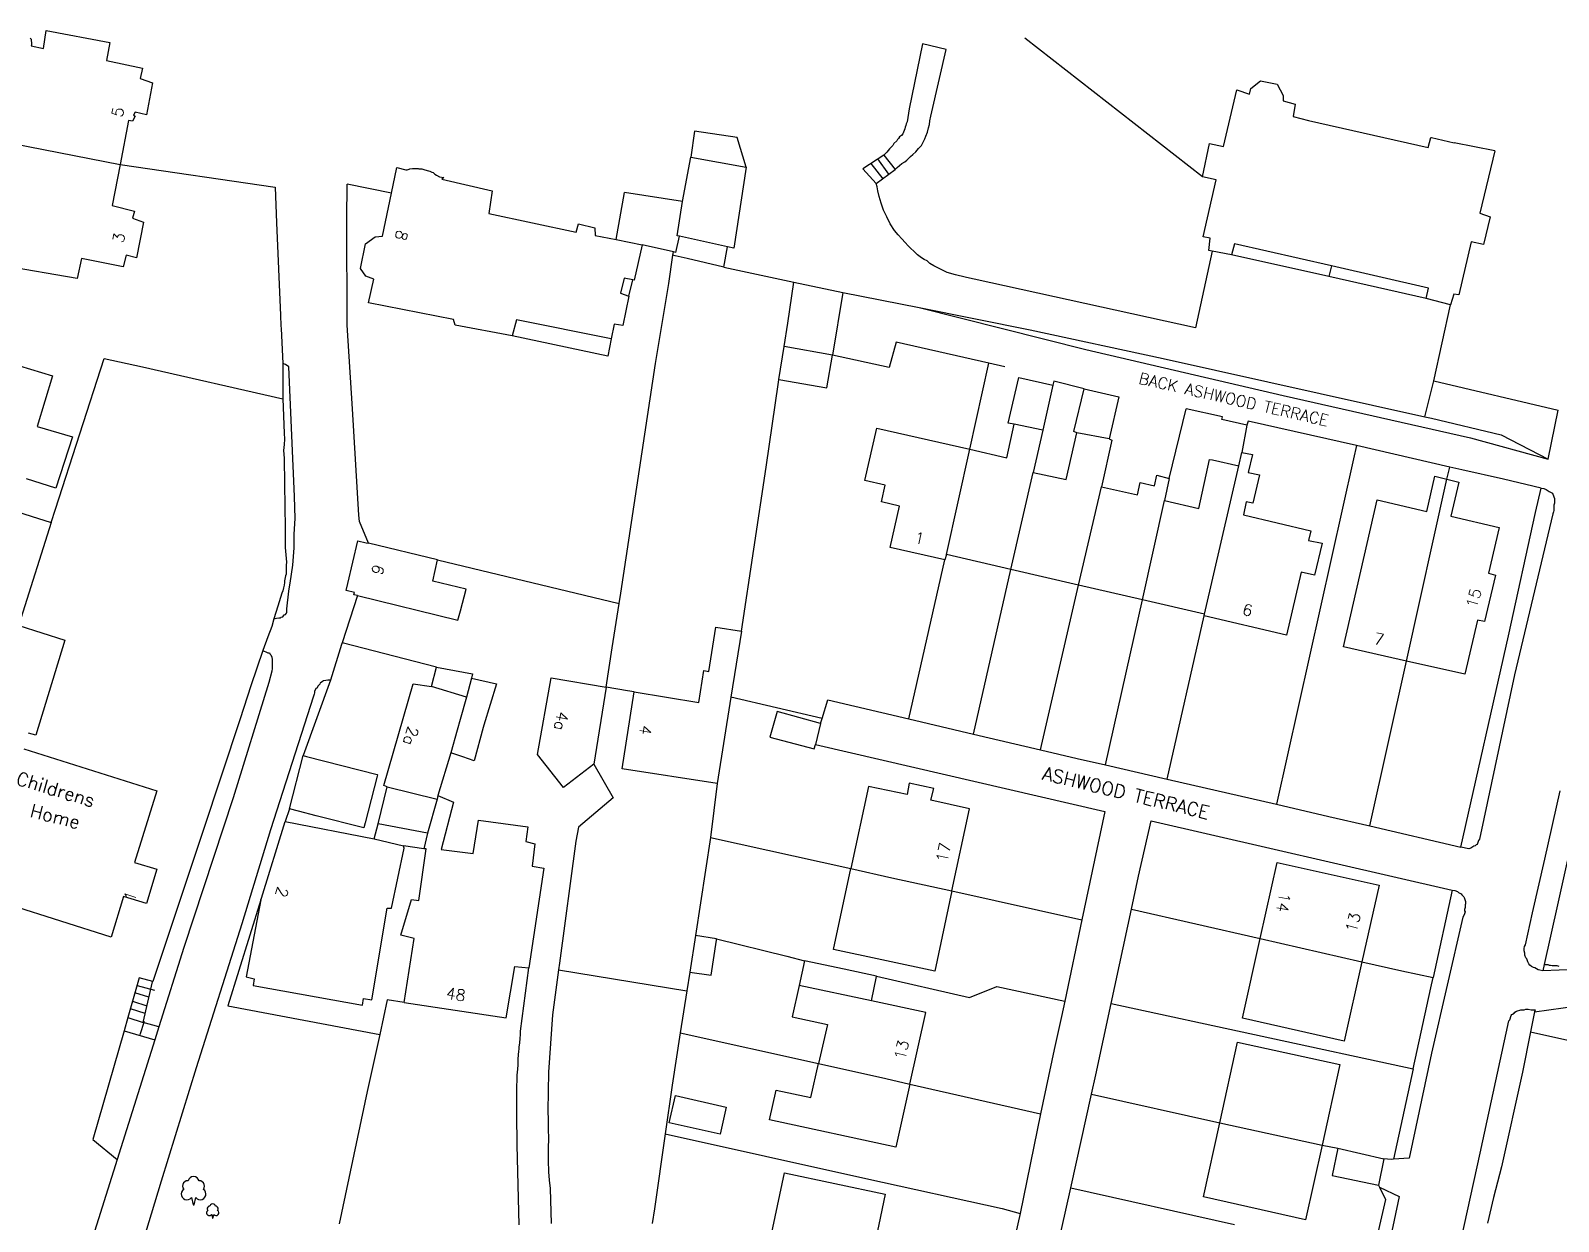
# Model space of a CAD drawing. Extents: x 427500 to 429848, y 434500 to 436505.
# Drawn here: x 428592 to 428752.9, y 435709.7 to 435835 of the extents above; entities that cross this region are included whole.
import ezdxf

# ---------------------------------------------------------------- set-up
doc = ezdxf.new("R2010")
doc.units = 0
doc.layers.add('LPTIP_Ex_Base', color=8, linetype='Continuous')
doc.styles.add('MtXpl_Romans', font='romans__.ttf')

msp = doc.modelspace()

# ---------------------------------------------------------------- linework, layer by layer
at = {"layer": 'LPTIP_Ex_Base', "color": 251, "true_color": 0x636466}
for p, q in [((428593.35, 435833.15), (428593.65, 435835.05)), ((428593.65, 435835.05), (428600.35, 435833.8)), ((428591.95, 435834.25), (428592.05, 435834.15)), ((428592.05, 435834.15), (428592.05, 435833.95)), ((428592.05, 435833.95), (428592.1, 435833.85)), ((428592.1, 435833.55), (428592.05, 435833.45)), ((428592.05, 435833.45), (428593.35, 435833.15)), ((428592.1, 435833.85), (428592.1, 435833.55)), ((428600.35, 435833.8), (428600, 435831.9)), ((428685.9, 435833.64), (428684.5, 435826.8)), ((428688.39, 435833.06), (428685.9, 435833.64)), ((428686.9, 435826.5), (428688.39, 435833.06)), ((428715.4, 435819.65), (428696.7, 435834.25)), ((428600, 435831.9), (428603.8, 435831.1)), ((428603.8, 435831.1), (428603.55, 435830)), ((428603.55, 435830), (428604.85, 435829.55)), ((428720.5, 435828.95), (428721.5, 435829.75)), ((428721.5, 435829.75), (428723.25, 435829.4)), ((428604.85, 435829.55), (428604.2, 435826.2)), ((428717.6, 435822.85), (428719, 435828.8)), ((428719, 435828.8), (428720.35, 435828.35)), ((428720.35, 435828.35), (428720.5, 435828.95)), ((428723.25, 435829.4), (428723.9, 435828.2)), ((428723.9, 435828.2), (428723.9, 435827.65)), ((428684.5, 435826.8), (428684.3, 435825.45)), ((428686.8, 435826.05), (428686.9, 435826.5)), ((428723.9, 435827.65), (428725.15, 435827.3)), ((428725.15, 435827.3), (428724.95, 435826)), ((428602.3, 435825.6), (428601.42, 435820.96)), ((428602.75, 435825.5), (428602.3, 435825.6)), ((428603, 435826.05), (428602.75, 435825.5)), ((428603, 435826.45), (428602.85, 435826.15)), ((428602.85, 435826.15), (428603, 435826.05)), ((428604.2, 435826.2), (428603, 435826.45)), ((428684.1, 435824.9), (428684.05, 435824.7)), ((428684.15, 435825.05), (428684.1, 435824.9)), ((428684.2, 435825.25), (428684.15, 435825.05)), ((428684.3, 435825.45), (428684.2, 435825.25)), ((428686.55, 435824.8), (428686.65, 435825.15)), ((428686.65, 435825.15), (428686.7, 435825.55)), ((428686.7, 435825.55), (428686.8, 435826.05)), ((428724.95, 435826), (428726.55, 435825.6)), ((428726.55, 435825.6), (428739.15, 435822.75)), ((428587.71, 435823.65), (428601.42, 435820.96)), ((428661.9, 435824.46), (428661.51, 435821.71)), ((428666.39, 435823.81), (428661.9, 435824.46)), ((428667.35, 435820.66), (428666.39, 435823.81)), ((428683.2, 435823.45), (428682.9, 435823.15)), ((428683.3, 435823.6), (428683.2, 435823.45)), ((428683.4, 435823.7), (428683.3, 435823.6)), ((428683.5, 435823.85), (428683.4, 435823.7)), ((428683.7, 435824), (428683.5, 435823.85)), ((428683.85, 435824.2), (428683.7, 435824)), ((428684.05, 435824.7), (428683.85, 435824.2)), ((428685.8, 435822.95), (428686.15, 435823.65)), ((428686.15, 435823.65), (428686.25, 435823.95)), ((428686.25, 435823.95), (428686.45, 435824.35)), ((428686.45, 435824.35), (428686.55, 435824.8)), ((428739.15, 435822.75), (428739.45, 435823.8)), ((428739.45, 435823.8), (428739.51, 435823.79)), ((428739.51, 435823.79), (428741.9, 435823.25)), ((428746.19, 435822.39), (428741.9, 435823.25)), ((428660.65, 435817.05), (428661.51, 435821.71)), ((428661.51, 435821.71), (428667.35, 435820.66)), ((428681.83, 435821.95), (428679.65, 435820.5)), ((428682.15, 435822.25), (428681.83, 435821.95)), ((428681.83, 435821.95), (428683.03, 435820.43)), ((428682.45, 435822.6), (428682.15, 435822.25)), ((428682.8, 435822.95), (428682.45, 435822.6)), ((428682.9, 435823.15), (428682.8, 435822.95)), ((428684.25, 435821.4), (428684.65, 435821.8)), ((428684.65, 435821.8), (428684.9, 435822)), ((428684.9, 435822), (428685.2, 435822.3)), ((428685.2, 435822.3), (428685.5, 435822.65)), ((428685.5, 435822.65), (428685.8, 435822.95)), ((428715.4, 435819.65), (428716.15, 435823.15)), ((428716.15, 435823.15), (428717.6, 435822.85)), ((428746.19, 435822.39), (428744.6, 435815.85)), ((428601.42, 435820.96), (428600.6, 435816.65)), ((428601.42, 435820.96), (428617.74, 435818.57)), ((428629.99, 435817.94), (428630.55, 435820.65)), ((428630.55, 435820.65), (428631.5, 435820.4)), ((428631.5, 435820.4), (428631.65, 435820.4)), ((428631.65, 435820.4), (428631.85, 435820.45)), ((428631.85, 435820.45), (428631.95, 435820.5)), ((428631.95, 435820.5), (428632.2, 435820.55)), ((428632.2, 435820.55), (428632.8, 435820.55)), ((428632.8, 435820.55), (428632.9, 435820.5)), ((428632.9, 435820.5), (428633.2, 435820.5)), ((428633.2, 435820.5), (428633.5, 435820.4)), ((428633.5, 435820.4), (428633.9, 435820.3)), ((428633.9, 435820.3), (428634.05, 435820.25)), ((428634.05, 435820.25), (428634.25, 435820.15)), ((428634.25, 435820.15), (428634.4, 435820.1)), ((428634.4, 435820.1), (428634.55, 435819.95)), ((428667.35, 435820.66), (428666.04, 435812.14)), ((428681.05, 435818.94), (428679.65, 435820.5)), ((428680.49, 435821.06), (428681.73, 435819.46)), ((428681.05, 435818.94), (428683.03, 435820.43)), ((428682.36, 435819.93), (428681.21, 435821.54)), ((428683.03, 435820.43), (428683.25, 435820.65)), ((428683.25, 435820.65), (428683.75, 435821.05)), ((428683.75, 435821.05), (428684.05, 435821.25)), ((428684.05, 435821.25), (428684.25, 435821.4)), ((428617.74, 435818.57), (428617.9, 435814.8)), ((428625.3, 435815.2), (428625.32, 435818.9)), ((428629.99, 435817.94), (428625.32, 435818.9)), ((428634.55, 435819.95), (428634.75, 435819.85)), ((428634.75, 435819.85), (428635.05, 435819.65)), ((428635.05, 435819.65), (428635.5, 435819.6)), ((428635.5, 435819.6), (428635.3, 435819.4)), ((428635.3, 435819.4), (428640.6, 435818.2)), ((428681.15, 435818.6), (428681.05, 435818.94)), ((428681.2, 435818.2), (428681.15, 435818.6)), ((428716.85, 435819.35), (428715.4, 435819.65)), ((428715.45, 435813.35), (428716.85, 435819.35)), ((428629.05, 435813.4), (428629.99, 435817.94)), ((428640.6, 435818.2), (428640.25, 435815.8)), ((428653.65, 435813.06), (428654.55, 435818)), ((428660.65, 435817.05), (428654.55, 435818)), ((428660.1, 435813.45), (428660.65, 435817.05)), ((428681.35, 435817.6), (428681.2, 435818.2)), ((428681.55, 435816.9), (428681.35, 435817.6)), ((428681.8, 435816.15), (428681.55, 435816.9)), ((428600.6, 435816.65), (428602.95, 435816.05)), ((428602.95, 435816.05), (428602.75, 435815.3)), ((428602.75, 435815.3), (428603.9, 435814.9)), ((428640.25, 435815.8), (428649.45, 435813.85)), ((428682.15, 435815.45), (428681.8, 435816.15)), ((428682.5, 435814.7), (428682.15, 435815.45)), ((428744.6, 435815.85), (428745.7, 435815.45)), ((428745.7, 435815.45), (428745, 435812.55)), ((428603.9, 435814.9), (428603.14, 435811.15)), ((428617.9, 435814.8), (428618.3, 435805.1)), ((428625.35, 435804.05), (428625.3, 435815.2)), ((428649.45, 435813.85), (428649.7, 435814.7)), ((428649.7, 435814.7), (428651.4, 435814.3)), ((428651.4, 435814.3), (428651.45, 435813.5)), ((428682.95, 435814), (428682.5, 435814.7)), ((428683.35, 435813.55), (428682.95, 435814)), ((428626.75, 435810), (428627.25, 435812.6)), ((428627.25, 435812.6), (428628.3, 435813.35)), ((428628.3, 435813.35), (428629.05, 435813.4)), ((428651.45, 435813.5), (428653.65, 435813.06)), ((428653.65, 435813.06), (428656.4, 435812.5)), ((428656.4, 435812.5), (428655.55, 435808.8)), ((428659.68, 435811.75), (428656.4, 435812.5)), ((428659.96, 435811.69), (428660.32, 435813.4)), ((428660.32, 435813.4), (428660.1, 435813.45)), ((428665.4, 435812.28), (428660.32, 435813.4)), ((428665.01, 435810.15), (428665.4, 435812.28)), ((428666.04, 435812.14), (428665.4, 435812.28)), ((428683.75, 435813.15), (428683.35, 435813.55)), ((428684.1, 435812.75), (428683.75, 435813.15)), ((428684.4, 435812.4), (428684.1, 435812.75)), ((428684.7, 435812.1), (428684.4, 435812.4)), ((428685, 435811.85), (428684.7, 435812.1)), ((428716.2, 435813.2), (428715.45, 435813.35)), ((428716.05, 435811.9), (428716.2, 435813.2)), ((428718.75, 435812.6), (428718.45, 435811.45)), ((428728.97, 435810.28), (428718.75, 435812.6)), ((428743.7, 435812.8), (428742.4, 435807.25)), ((428745, 435812.55), (428743.7, 435812.8)), ((428597.35, 435811.05), (428596.9, 435808.95)), ((428601.75, 435810.2), (428597.35, 435811.05)), ((428602.05, 435811.4), (428601.75, 435810.2)), ((428603.14, 435811.15), (428602.05, 435811.4)), ((428659.21, 435808.44), (428659.63, 435811.42)), ((428659.63, 435811.42), (428659.68, 435811.75)), ((428659.89, 435811.36), (428659.63, 435811.42)), ((428659.96, 435811.69), (428659.68, 435811.75)), ((428661.15, 435811.07), (428659.89, 435811.36)), ((428665.01, 435810.15), (428661.15, 435811.07)), ((428685.4, 435811.45), (428685, 435811.85)), ((428685.8, 435811.15), (428685.4, 435811.45)), ((428686.1, 435810.95), (428685.8, 435811.15)), ((428686.4, 435810.8), (428686.1, 435810.95)), ((428686.7, 435810.55), (428686.4, 435810.8)), ((428687.1, 435810.3), (428686.7, 435810.55)), ((428716.4, 435811.83), (428714.65, 435803.75)), ((428716.4, 435811.83), (428716.05, 435811.9)), ((428718.45, 435811.45), (428716.4, 435811.83)), ((428728.7, 435809.17), (428718.45, 435811.45)), ((428596.9, 435808.95), (428589.15, 435810.3)), ((428627.3, 435809.2), (428626.75, 435810)), ((428628.15, 435808.9), (428627.3, 435809.2)), ((428627.6, 435806.4), (428628.15, 435808.9)), ((428654.5, 435809), (428654.1, 435807.4)), ((428655.4, 435808.83), (428654.5, 435809)), ((428655, 435807.1), (428655.4, 435808.83)), ((428655.55, 435808.8), (428655.4, 435808.83)), ((428665.01, 435810.15), (428672.35, 435808.58)), ((428687.45, 435810.1), (428687.1, 435810.3)), ((428688.15, 435809.75), (428687.45, 435810.1)), ((428688.5, 435809.6), (428688.15, 435809.75)), ((428689.4, 435809.35), (428688.5, 435809.6)), ((428690.4, 435809.1), (428689.4, 435809.35)), ((428690.85, 435809), (428690.4, 435809.1)), ((428691.35, 435808.9), (428690.85, 435809)), ((428714.65, 435803.75), (428691.35, 435808.9)), ((428728.97, 435810.28), (428728.7, 435809.17)), ((428738.95, 435806.85), (428728.7, 435809.17)), ((428739.2, 435807.95), (428728.97, 435810.28)), ((428654.1, 435807.4), (428655, 435807.1)), ((428657.8, 435800), (428659.21, 435808.44)), ((428671.72, 435804.26), (428672.35, 435808.58)), ((428672.35, 435808.58), (428677.52, 435807.48)), ((428677.52, 435807.48), (428676.45, 435800.9)), ((428677.52, 435807.48), (428685.55, 435805.9)), ((428738.95, 435806.85), (428739.2, 435807.95)), ((428741.85, 435807.3), (428741.5, 435806.18)), ((428742.4, 435807.25), (428741.85, 435807.3)), ((428636.55, 435804.65), (428627.6, 435806.4)), ((428655, 435807.1), (428654.35, 435804)), ((428685.55, 435805.9), (428703.1, 435801.5)), ((428685.55, 435805.9), (428697.25, 435803.55)), ((428741.5, 435806.18), (428738.95, 435806.85)), ((428739.75, 435798.2), (428741.5, 435806.18)), ((428618.3, 435805.1), (428618.36, 435803.97)), ((428618.36, 435803.97), (428618.37, 435803.7)), ((428625.9, 435795.25), (428625.35, 435804.05)), ((428636.7, 435804.05), (428636.55, 435804.65)), ((428642.7, 435802.92), (428636.7, 435804.05)), ((428643.15, 435804.6), (428642.7, 435802.92)), ((428653.15, 435802.6), (428643.15, 435804.6)), ((428653.45, 435804.15), (428653.15, 435802.6)), ((428654.35, 435804), (428653.45, 435804.15)), ((428671.36, 435801.81), (428671.72, 435804.26)), ((428618.37, 435803.7), (428618.56, 435800.02)), ((428652.8, 435800.8), (428642.7, 435802.92)), ((428653.15, 435802.6), (428652.8, 435800.8)), ((428697.25, 435803.55), (428711.25, 435800.55)), ((428670.8, 435798.33), (428671.36, 435801.81)), ((428676.45, 435800.9), (428671.36, 435801.81)), ((428675.85, 435797.45), (428676.45, 435800.9)), ((428682.4, 435799.6), (428676.45, 435800.9)), ((428683.15, 435802.25), (428682.4, 435799.6)), ((428692.9, 435800.04), (428683.15, 435802.25)), ((428703.1, 435801.5), (428723.9, 435796.65)), ((428588.2, 435800.55), (428594.3, 435798.7)), ((428594.64, 435784.7), (428599.75, 435800.55)), ((428599.75, 435800.55), (428603.8, 435799.65)), ((428603.8, 435799.65), (428618.55, 435796.3)), ((428618.56, 435800.02), (428618.55, 435796.3)), ((428618.85, 435799.9), (428618.56, 435800.02)), ((428619.2, 435799.65), (428618.85, 435799.9)), ((428619.8, 435786), (428619.2, 435799.65)), ((428654.15, 435775.85), (428657.8, 435800)), ((428690.9, 435790.98), (428692.9, 435800.04)), ((428694.6, 435799.65), (428692.9, 435800.04)), ((428711.25, 435800.55), (428738.8, 435794.41)), ((428594.3, 435798.7), (428592.7, 435793.4)), ((428669.45, 435789.1), (428670.75, 435798.05)), ((428670.75, 435798.05), (428670.8, 435798.33)), ((428670.8, 435798.33), (428675.85, 435797.45)), ((428694.95, 435793.75), (428696.05, 435798.55)), ((428696.05, 435798.55), (428699.63, 435797.73)), ((428699.63, 435797.73), (428698.58, 435792.98)), ((428699.75, 435798.15), (428699.63, 435797.73)), ((428702.92, 435797.33), (428699.75, 435798.15)), ((428738.8, 435794.41), (428739.75, 435798.2)), ((428739.75, 435798.2), (428752.85, 435795.1)), ((428618.55, 435796.3), (428618.72, 435792.69)), ((428701.85, 435792.85), (428702.92, 435797.33)), ((428702.92, 435797.33), (428706.6, 435796.5)), ((428706.6, 435796.5), (428705.57, 435792.1)), ((428723.9, 435796.65), (428743.6, 435792.2)), ((428626.55, 435784.05), (428625.9, 435795.25)), ((428711.9, 435787.9), (428713.66, 435795.24)), ((428717.5, 435794.4), (428713.66, 435795.24)), ((428717.45, 435794.13), (428717.5, 435794.4)), ((428738.8, 435794.41), (428739.5, 435794.25)), ((428751.8, 435789.95), (428752.85, 435795.1)), ((428592.7, 435793.4), (428596.43, 435792.29)), ((428618.72, 435792.69), (428618.75, 435792.05)), ((428679.85, 435787.7), (428681.1, 435793.2)), ((428681.1, 435793.2), (428690.9, 435790.98)), ((428694.8, 435790.1), (428695.58, 435793.63)), ((428695.58, 435793.63), (428694.95, 435793.75)), ((428698.58, 435792.98), (428695.58, 435793.63)), ((428698.58, 435792.98), (428697.55, 435788.55)), ((428701.05, 435787.8), (428702.17, 435792.7)), ((428702.17, 435792.7), (428701.85, 435792.85)), ((428705.57, 435792.1), (428702.17, 435792.7)), ((428720.08, 435793.52), (428717.45, 435794.13)), ((428720.08, 435793.52), (428719.53, 435790.65)), ((428720.2, 435793.95), (428720.08, 435793.52)), ((428731.61, 435791.4), (428720.2, 435793.95)), ((428739.5, 435794.25), (428746.85, 435792.5)), ((428596.43, 435792.29), (428594.65, 435786.9)), ((428618.7, 435791.5), (428618.65, 435790.85)), ((428618.75, 435792.05), (428618.7, 435791.5)), ((428705.85, 435791.95), (428704.75, 435787.05)), ((428705.57, 435792.1), (428705.85, 435791.95)), ((428731.61, 435791.4), (428731.3, 435789.99)), ((428741.45, 435789.1), (428731.61, 435791.4)), ((428743.6, 435792.2), (428751.8, 435789.95)), ((428746.85, 435792.5), (428751.8, 435789.95)), ((428618.65, 435790.85), (428618.7, 435790.05)), ((428618.7, 435790.05), (428618.75, 435787.3)), ((428688.45, 435779.9), (428690.9, 435790.98)), ((428690.9, 435790.98), (428694.8, 435790.1)), ((428715, 435784.75), (428716.15, 435789.9)), ((428716.15, 435789.9), (428716.45, 435789.88)), ((428716.45, 435789.88), (428719.21, 435789.24)), ((428719.21, 435789.24), (428719.53, 435790.65)), ((428719.53, 435790.65), (428720.65, 435790.45)), ((428720.65, 435790.45), (428720.2, 435788.55)), ((428731.3, 435789.99), (428723.18, 435753.62)), ((428594.65, 435786.9), (428591.56, 435787.88)), ((428666.85, 435771.85), (428669.45, 435789.1)), ((428695.23, 435778.34), (428697.55, 435788.55)), ((428697.55, 435788.55), (428701.05, 435787.8)), ((428710.35, 435787.15), (428710.6, 435788.25)), ((428710.6, 435788.25), (428711.9, 435787.9)), ((428711.9, 435787.9), (428711.4, 435785.6)), ((428715.6, 435773.65), (428719.21, 435789.24)), ((428720.2, 435788.55), (428721.4, 435788.3)), ((428721.4, 435788.3), (428720.7, 435785.3)), ((428739, 435784.45), (428739.85, 435788.15)), ((428739.85, 435788.15), (428741.14, 435787.84)), ((428741.14, 435787.84), (428741.45, 435789.1)), ((428742.69, 435788.82), (428741.45, 435789.1)), ((428747.1, 435787.84), (428742.69, 435788.82)), ((428584.6, 435786.3), (428594.18, 435783.27)), ((428618.75, 435787.3), (428618.8, 435782.7)), ((428682, 435787.2), (428679.85, 435787.7)), ((428681.6, 435785.45), (428682, 435787.2)), ((428702.35, 435776.7), (428704.75, 435787.05)), ((428704.75, 435787.05), (428708.55, 435786.2)), ((428708.55, 435786.2), (428708.85, 435787.5)), ((428708.85, 435787.5), (428710.35, 435787.15)), ((428736.88, 435768.7), (428741.14, 435787.84)), ((428741.14, 435787.84), (428742.39, 435787.54)), ((428742.39, 435787.54), (428741.55, 435783.95)), ((428751.05, 435786.9), (428747.1, 435787.84)), ((428750.47, 435784.32), (428751.05, 435786.9)), ((428751.05, 435786.9), (428751.35, 435786.85)), ((428751.35, 435786.85), (428751.6, 435786.75)), ((428751.6, 435786.75), (428751.9, 435786.55)), ((428751.9, 435786.55), (428752.25, 435786.35)), ((428752.25, 435786.35), (428752.3, 435786.25)), ((428752.3, 435786.25), (428752.45, 435785.8)), ((428594.18, 435783.27), (428594.64, 435784.7)), ((428619.85, 435783.7), (428619.8, 435786)), ((428683.5, 435785), (428681.6, 435785.45)), ((428682.5, 435780.65), (428683.5, 435785)), ((428709.07, 435775.15), (428711.4, 435785.6)), ((428711.4, 435785.6), (428715, 435784.75)), ((428720, 435785.45), (428719.7, 435784.1)), ((428720.7, 435785.3), (428720, 435785.45)), ((428730.25, 435770.2), (428733.8, 435785.65)), ((428733.8, 435785.65), (428739, 435784.45)), ((428752.45, 435785.3), (428752.4, 435785.1)), ((428752.4, 435785.1), (428752.4, 435784.55)), ((428752.45, 435785.8), (428752.45, 435785.3)), ((428594.18, 435783.27), (428590.99, 435773.17)), ((428619.75, 435782.05), (428619.85, 435783.7)), ((428626.65, 435783.4), (428626.55, 435784.05)), ((428627.6, 435781.09), (428626.65, 435783.4)), ((428719.7, 435784.1), (428726.8, 435782.4)), ((428741.55, 435783.95), (428746.65, 435782.75)), ((428747.6, 435771.35), (428750.47, 435784.32)), ((428752.3, 435784.2), (428748.25, 435767.25)), ((428752.35, 435784.4), (428752.3, 435784.2)), ((428752.4, 435784.55), (428752.35, 435784.4)), ((428618.8, 435782.7), (428618.8, 435780.65)), ((428619.75, 435780.6), (428619.75, 435782.05)), ((428726.8, 435782.4), (428726.55, 435781.4)), ((428746.65, 435782.75), (428745.5, 435777.95)), ((428618.8, 435780.65), (428618.95, 435779.1)), ((428619.6, 435778.8), (428619.75, 435780.6)), ((428625.4, 435776.85), (428626.46, 435781.36)), ((428626.46, 435781.36), (428627.35, 435781.15)), ((428627.35, 435781.15), (428627.6, 435781.09)), ((428634.85, 435779.35), (428627.6, 435781.09)), ((428688.25, 435779.35), (428682.5, 435780.65)), ((428688.45, 435779.9), (428688.25, 435779.35)), ((428695.23, 435778.34), (428688.45, 435779.9)), ((428726.55, 435781.4), (428728, 435781.1)), ((428728, 435781.1), (428727.2, 435777.75)), ((428618.95, 435779.1), (428618.9, 435778.8)), ((428618.9, 435778.8), (428618.9, 435777.85)), ((428619.33, 435776.91), (428619.6, 435778.8)), ((428634.35, 435777.1), (428634.85, 435779.35)), ((428634.85, 435779.35), (428653.98, 435774.76)), ((428684.46, 435762.61), (428688.25, 435779.35)), ((428691.29, 435761.01), (428695.23, 435778.34)), ((428702.35, 435776.7), (428695.23, 435778.34)), ((428618.7, 435776.7), (428618.65, 435776.4)), ((428618.75, 435776.95), (428618.7, 435776.7)), ((428618.85, 435777.65), (428618.75, 435777.15)), ((428618.75, 435777.15), (428618.75, 435776.95)), ((428618.9, 435777.85), (428618.85, 435777.65)), ((428619.27, 435776.5), (428619.33, 435776.91)), ((428625.23, 435776.14), (428625.4, 435776.85)), ((428637.85, 435776.25), (428634.35, 435777.1)), ((428698.34, 435759.35), (428702.35, 435776.7)), ((428709.07, 435775.15), (428702.35, 435776.7)), ((428725.8, 435778.05), (428724.25, 435771.44)), ((428727.2, 435777.75), (428725.8, 435778.05)), ((428746.25, 435777.75), (428745.1, 435772.85)), ((428745.5, 435777.95), (428746.25, 435777.75)), ((428618.45, 435775.85), (428618.03, 435774.47)), ((428618.55, 435776.1), (428618.45, 435775.85)), ((428618.65, 435776.4), (428618.55, 435776.1)), ((428619, 435774.2), (428619.2, 435776.05)), ((428619.2, 435776.05), (428619.27, 435776.5)), ((428626.41, 435775.58), (428624.81, 435770.63)), ((428626.12, 435775.93), (428625.23, 435776.14)), ((428626.05, 435775.66), (428626.12, 435775.93)), ((428626.41, 435775.58), (428626.05, 435775.66)), ((428626.41, 435775.58), (428637, 435773)), ((428637.26, 435774), (428637.85, 435776.25)), ((428653.98, 435774.76), (428654.15, 435775.85)), ((428705.18, 435757.76), (428709.07, 435775.15)), ((428715.6, 435773.65), (428709.07, 435775.15)), ((428618.03, 435774.47), (428617.63, 435773.13)), ((428618.55, 435773.35), (428618.65, 435773.45)), ((428618.65, 435773.45), (428618.7, 435773.55)), ((428618.7, 435773.55), (428618.85, 435773.6)), ((428618.85, 435773.6), (428618.95, 435773.75)), ((428618.95, 435773.75), (428619, 435773.85)), ((428619, 435773.85), (428619, 435774.2)), ((428637, 435773), (428637.26, 435774)), ((428653.24, 435770.09), (428653.98, 435774.76)), ((428711.68, 435756.27), (428715.56, 435773.45)), ((428715.56, 435773.45), (428715.6, 435773.65)), ((428724.25, 435771.44), (428715.56, 435773.45)), ((428590.75, 435772.43), (428595.61, 435770.88)), ((428617.4, 435772.35), (428616.99, 435771.26)), ((428617.63, 435773.13), (428617.4, 435772.35)), ((428617.63, 435773.13), (428617.9, 435773.2)), ((428617.9, 435773.2), (428618.15, 435773.25)), ((428618.15, 435773.25), (428618.3, 435773.25)), ((428618.3, 435773.25), (428618.4, 435773.3)), ((428618.4, 435773.3), (428618.55, 435773.35)), ((428663.4, 435767.6), (428664.15, 435772.25)), ((428664.15, 435772.25), (428666.85, 435771.85)), ((428666.85, 435771.85), (428665.75, 435764.9)), ((428744.35, 435773), (428743.01, 435767.31)), ((428745.1, 435772.85), (428744.35, 435773)), ((428595.61, 435770.88), (428592.55, 435760.9)), ((428616.99, 435771.26), (428616.44, 435769.82)), ((428624.75, 435770.45), (428623.57, 435766.68)), ((428624.81, 435770.63), (428624.75, 435770.45)), ((428634.74, 435768.06), (428624.81, 435770.63)), ((428736.88, 435768.7), (428730.25, 435770.2)), ((428742.6, 435749.1), (428747.6, 435771.35)), ((428616.44, 435769.82), (428615.21, 435766.09)), ((428616.44, 435769.82), (428616.9, 435769.6)), ((428616.9, 435769.6), (428617, 435769.55)), ((428617, 435769.55), (428617.15, 435769.55)), ((428617.15, 435769.55), (428617.2, 435769.45)), ((428617.2, 435769.45), (428617.3, 435769.35)), ((428617.3, 435769.35), (428617.4, 435769.1)), ((428617.4, 435769.1), (428617.45, 435768.85)), ((428617.45, 435768.85), (428617.45, 435767.9)), ((428652.62, 435765.96), (428653.24, 435770.09)), ((428733.02, 435751.34), (428736.88, 435768.7)), ((428743.01, 435767.31), (428736.88, 435768.7)), ((428617.4, 435767.65), (428617.1, 435766.45)), ((428617.45, 435767.9), (428617.4, 435767.65)), ((428634.2, 435766.02), (428634.74, 435768.06)), ((428634.74, 435768.06), (428638.55, 435767.35)), ((428638.55, 435767.35), (428638.43, 435766.9)), ((428645.39, 435758.87), (428646.8, 435766.95)), ((428646.8, 435766.95), (428652.62, 435765.96)), ((428662.35, 435764.35), (428662.9, 435767.7)), ((428662.9, 435767.7), (428663.4, 435767.6)), ((428748.25, 435767.25), (428744.55, 435749.95)), ((428617.1, 435766.45), (428613.35, 435754.3)), ((428615.21, 435766.09), (428614.06, 435762.61)), ((428623.57, 435766.68), (428620.7, 435758.76)), ((428621.9, 435765.35), (428621.85, 435765.2)), ((428622.05, 435765.8), (428621.9, 435765.5)), ((428621.9, 435765.5), (428621.9, 435765.35)), ((428622.15, 435765.85), (428622.05, 435765.8)), ((428622.3, 435766.1), (428622.15, 435765.85)), ((428622.45, 435766.25), (428622.3, 435766.1)), ((428622.5, 435766.4), (428622.45, 435766.25)), ((428622.6, 435766.45), (428622.5, 435766.4)), ((428622.75, 435766.55), (428622.6, 435766.45)), ((428622.85, 435766.6), (428622.75, 435766.55)), ((428623.1, 435766.65), (428622.85, 435766.6)), ((428623.3, 435766.7), (428623.1, 435766.65)), ((428623.57, 435766.68), (428623.3, 435766.7)), ((428629.2, 435755.6), (428632.3, 435766.3)), ((428632.3, 435766.3), (428634.2, 435766.02)), ((428637.9, 435764.9), (428634.2, 435766.02)), ((428638.43, 435766.9), (428637.9, 435764.9)), ((428638.43, 435766.9), (428641.05, 435766.3)), ((428641.05, 435766.3), (428639.73, 435761.96)), ((428652.62, 435765.96), (428651.3, 435757.85)), ((428654.86, 435765.57), (428652.62, 435765.96)), ((428654.3, 435757.35), (428655.55, 435765.45)), ((428655.55, 435765.45), (428654.86, 435765.57)), ((428655.55, 435765.45), (428662.35, 435764.35)), ((428621.8, 435765), (428617.25, 435750.95)), ((428621.85, 435765.2), (428621.8, 435765)), ((428637.9, 435764.9), (428637.25, 435762.55)), ((428665.75, 435764.9), (428664.3, 435755.8)), ((428675.34, 435762.67), (428665.75, 435764.9)), ((428675.34, 435762.67), (428675.95, 435764.6)), ((428675.95, 435764.6), (428684.46, 435762.61)), ((428614.06, 435762.61), (428610.15, 435750.75)), ((428637.25, 435762.55), (428636.93, 435761.43)), ((428670.6, 435763.4), (428669.85, 435760.7)), ((428675.17, 435762.13), (428670.6, 435763.4)), ((428675.17, 435762.13), (428674.65, 435759.91)), ((428675.17, 435762.13), (428675.34, 435762.67)), ((428684.46, 435762.61), (428691.29, 435761.01)), ((428592.55, 435760.9), (428591.8, 435761.1)), ((428636.93, 435761.43), (428636.25, 435759.05)), ((428639.65, 435761.7), (428638.7, 435758.2)), ((428639.73, 435761.96), (428639.65, 435761.7)), ((428669.85, 435760.7), (428674.5, 435759.45)), ((428691.29, 435761.01), (428698.34, 435759.35)), ((428591.3, 435759.45), (428605.3, 435755.05)), ((428636.25, 435759.05), (428634.9, 435754.55)), ((428637.51, 435758.61), (428636.25, 435759.05)), ((428674.5, 435759.45), (428674.65, 435759.91)), ((428674.65, 435759.91), (428705.1, 435752.85)), ((428698.34, 435759.35), (428702.2, 435758.45)), ((428619.25, 435753.15), (428620.7, 435758.76)), ((428620.7, 435758.76), (428621.04, 435758.67)), ((428621.04, 435758.67), (428621.06, 435758.67)), ((428621.06, 435758.67), (428628.51, 435756.75)), ((428638.7, 435758.2), (428637.51, 435758.61)), ((428648.1, 435755.4), (428645.39, 435758.87)), ((428651.3, 435757.85), (428648.1, 435755.4)), ((428651.3, 435757.85), (428653.35, 435754.3)), ((428664.3, 435755.8), (428654.3, 435757.35)), ((428702.2, 435758.45), (428705.18, 435757.76)), ((428705.18, 435757.76), (428711.68, 435756.27)), ((428628.48, 435756.57), (428627.22, 435751.67)), ((428628.52, 435756.74), (428628.48, 435756.57)), ((428628.51, 435756.75), (428628.52, 435756.74)), ((428664.3, 435755.8), (428663.6, 435750.14)), ((428684.5, 435755.85), (428684.3, 435754.65)), ((428687.1, 435755.3), (428684.5, 435755.85)), ((428711.68, 435756.27), (428723.18, 435753.62)), ((428605.3, 435755.05), (428602.95, 435747.5)), ((428613.35, 435754.3), (428608.15, 435738.55)), ((428628.59, 435751.56), (428629.56, 435755.46)), ((428629.56, 435755.46), (428629.2, 435755.6)), ((428629.56, 435755.46), (428634.8, 435754.17)), ((428634.8, 435754.17), (428633.8, 435750.6)), ((428634.9, 435754.55), (428634.8, 435754.17)), ((428634.9, 435754.55), (428636.55, 435753.85)), ((428653.35, 435754.3), (428649.7, 435751.2)), ((428680.24, 435755.5), (428678.38, 435746.86)), ((428684.3, 435754.65), (428680.24, 435755.5)), ((428686.8, 435754.05), (428687.1, 435755.3)), ((428751.43, 435747.84), (428753.05, 435755.05)), ((428755.44, 435755.04), (428752.77, 435743.04)), ((428619.25, 435753.15), (428618.8, 435751.8)), ((428620.21, 435752.9), (428619.25, 435753.15)), ((428622.07, 435752.42), (428620.21, 435752.9)), ((428636.55, 435753.85), (428635.25, 435748.85)), ((428690.85, 435753.15), (428686.8, 435754.05)), ((428689.01, 435744.51), (428690.85, 435753.15)), ((428705.1, 435752.85), (428702.7, 435741.48)), ((428723.18, 435753.62), (428728.7, 435752.35)), ((428617.25, 435750.95), (428614.25, 435741.05)), ((428616.3, 435743.75), (428618.8, 435751.8)), ((428618.8, 435751.8), (428628.18, 435750)), ((428627.08, 435751.13), (428622.07, 435752.42)), ((428627.22, 435751.67), (428627.08, 435751.13)), ((428628.18, 435750), (428628.59, 435751.56)), ((428633.8, 435750.6), (428628.59, 435751.56)), ((428638.6, 435748.45), (428639.15, 435751.95)), ((428639.15, 435751.95), (428644.35, 435751.25)), ((428644.35, 435751.25), (428644.15, 435749.7)), ((428649.7, 435751.2), (428649.4, 435749.75)), ((428708.65, 435746.05), (428710, 435751.9)), ((428710, 435751.9), (428741.7, 435744.6)), ((428728.7, 435752.35), (428733.02, 435751.34)), ((428733.02, 435751.34), (428742.6, 435749.1)), ((428610.15, 435750.75), (428604.86, 435734.97)), ((428628.18, 435750), (428631.27, 435749.26)), ((428633.4, 435748.95), (428631.27, 435749.26)), ((428631.35, 435749), (428631.27, 435749.26)), ((428633.8, 435750.6), (428633.4, 435748.95)), ((428644.15, 435749.7), (428645.1, 435749.45)), ((428645.1, 435749.45), (428644.8, 435747.1)), ((428649.4, 435749.75), (428647.7, 435736.9)), ((428663.6, 435750.14), (428662, 435739.82)), ((428663.6, 435750.14), (428678.38, 435746.86)), ((428744.1, 435749.25), (428743.95, 435749.2)), ((428744.2, 435749.35), (428744.1, 435749.25)), ((428744.3, 435749.4), (428744.2, 435749.35)), ((428744.35, 435749.5), (428744.3, 435749.4)), ((428744.45, 435749.8), (428744.35, 435749.5)), ((428744.55, 435749.95), (428744.45, 435749.8)), ((428630, 435742.7), (428631.35, 435749)), ((428632.9, 435743.5), (428633.65, 435748.95)), ((428633.65, 435748.95), (428633.4, 435748.95)), ((428635.25, 435748.85), (428638.6, 435748.45)), ((428743.45, 435748.95), (428742.6, 435749.1)), ((428743.65, 435749), (428743.45, 435748.95)), ((428743.85, 435749.15), (428743.65, 435749)), ((428743.95, 435749.2), (428743.85, 435749.15)), ((428750.15, 435742.19), (428751.43, 435747.84)), ((428602.95, 435747.5), (428605.3, 435746.8)), ((428605.3, 435746.8), (428604.2, 435743.18)), ((428646.05, 435746.9), (428644.45, 435736.4)), ((428644.8, 435747.1), (428646.05, 435746.9)), ((428676.55, 435738.35), (428678.38, 435746.86)), ((428678.38, 435746.86), (428682.7, 435745.9)), ((428707.91, 435742.6), (428708.65, 435746.05)), ((428721.47, 435739.5), (428723.25, 435747.5)), ((428723.25, 435747.5), (428734, 435745.1)), ((428682.7, 435745.9), (428689.01, 435744.51)), ((428689.01, 435744.51), (428687.2, 435736.05)), ((428689.01, 435744.51), (428702.7, 435741.48)), ((428734, 435745.1), (428732.19, 435737.06)), ((428741.7, 435744.6), (428739.7, 435735.38)), ((428741.7, 435744.6), (428741.95, 435744.55)), ((428741.95, 435744.55), (428742.25, 435744.45)), ((428742.25, 435744.45), (428742.35, 435744.35)), ((428600.5, 435739.65), (428589.9, 435743)), ((428601.79, 435743.91), (428600.5, 435739.65)), ((428604.2, 435743.18), (428601.79, 435743.91)), ((428616.23, 435743.57), (428612.77, 435732.42)), ((428616.23, 435743.57), (428614.7, 435735.45)), ((428616.23, 435743.57), (428616.3, 435743.75)), ((428631, 435739.85), (428632.1, 435743.6)), ((428632.1, 435743.6), (428632.9, 435743.5)), ((428742.35, 435744.35), (428742.65, 435744.2)), ((428742.65, 435744.2), (428742.7, 435744.1)), ((428742.7, 435744.1), (428742.9, 435743.9)), ((428742.9, 435743.9), (428742.95, 435743.8)), ((428742.95, 435743.8), (428743.1, 435743.4)), ((428743.1, 435743.15), (428743.05, 435743.05)), ((428743.05, 435743.05), (428743.05, 435742.75)), ((428743.1, 435743.4), (428743.1, 435743.15)), ((428752.77, 435743.04), (428751.37, 435736.77)), ((428627.95, 435733.05), (428629.55, 435742.7)), ((428629.55, 435742.7), (428630, 435742.7)), ((428702.7, 435741.48), (428700.89, 435732.89)), ((428705.77, 435732.66), (428707.91, 435742.6)), ((428707.91, 435742.6), (428721.47, 435739.5)), ((428742.8, 435741.75), (428739.5, 435727.45)), ((428742.95, 435742), (428742.8, 435741.75)), ((428743.05, 435742.3), (428742.95, 435742)), ((428743.05, 435742.75), (428743, 435742.55)), ((428743, 435742.55), (428743, 435742.4)), ((428743, 435742.4), (428743.05, 435742.3)), ((428749.4, 435738.85), (428750.15, 435742.19)), ((428614.25, 435741.05), (428609.45, 435725.9)), ((428632.4, 435739.5), (428631, 435739.85)), ((428662, 435739.82), (428661.41, 435735.97)), ((428664.24, 435739.47), (428662, 435739.82)), ((428608.15, 435738.55), (428605.52, 435730.19)), ((428631.35, 435732.75), (428632.4, 435739.5)), ((428663.65, 435735.63), (428664.22, 435739.32)), ((428664.22, 435739.32), (428664.24, 435739.47)), ((428664.24, 435739.47), (428671.63, 435737.63)), ((428687.2, 435736.05), (428676.55, 435738.35)), ((428719.6, 435731.1), (428721.47, 435739.5)), ((428721.47, 435739.5), (428732.19, 435737.06)), ((428749.25, 435738.45), (428749.3, 435738.65)), ((428749.25, 435738.2), (428749.25, 435738.45)), ((428749.35, 435737.95), (428749.25, 435738.2)), ((428749.3, 435738.65), (428749.4, 435738.85)), ((428642.09, 435731.16), (428643, 435736.55)), ((428643, 435736.55), (428644.45, 435736.4)), ((428643.6, 435729.75), (428644.45, 435736.4)), ((428647.7, 435736.9), (428647.6, 435736.21)), ((428671.63, 435737.63), (428673.5, 435737.16)), ((428673.5, 435737.16), (428672.94, 435734.55)), ((428677.67, 435736.27), (428673.5, 435737.16)), ((428732.19, 435737.06), (428730.3, 435728.7)), ((428732.19, 435737.06), (428736.4, 435736.1)), ((428749.35, 435737.75), (428749.35, 435737.95)), ((428749.45, 435737.45), (428749.35, 435737.75)), ((428749.55, 435737.35), (428749.45, 435737.45)), ((428749.65, 435737.05), (428749.55, 435737.35)), ((428749.75, 435736.85), (428749.65, 435737.05)), ((428749.85, 435736.7), (428749.75, 435736.85)), ((428750.05, 435736.55), (428749.85, 435736.7)), ((428750.25, 435736.45), (428750.05, 435736.55)), ((428750.4, 435736.4), (428750.25, 435736.45)), ((428750.55, 435736.3), (428750.4, 435736.4)), ((428751.37, 435736.77), (428751.23, 435736.09)), ((428751.37, 435736.77), (428751.75, 435736.75)), ((428751.75, 435736.75), (428751.9, 435736.7)), ((428751.9, 435736.7), (428752.05, 435736.7)), ((428752.05, 435736.7), (428752.2, 435736.65)), ((428752.2, 435736.65), (428752.7, 435736.65)), ((428752.7, 435736.65), (428752.9, 435736.6)), ((428603.44, 435735.35), (428602.25, 435731.19)), ((428604.86, 435734.97), (428603.44, 435735.35)), ((428603.85, 435730.65), (428604.85, 435734.95)), ((428604.85, 435734.95), (428604.86, 435734.97)), ((428614.7, 435735.45), (428615.55, 435735.25)), ((428615.55, 435735.25), (428615.45, 435734.55)), ((428647.6, 435736.21), (428646.95, 435731.45)), ((428647.6, 435736.21), (428661.1, 435734)), ((428661.41, 435735.97), (428661.1, 435734)), ((428661.41, 435735.97), (428663.65, 435735.63)), ((428681.08, 435735.54), (428677.67, 435736.27)), ((428680.53, 435732.93), (428681.08, 435735.5)), ((428681.08, 435735.5), (428681.08, 435735.54)), ((428681.08, 435735.54), (428690.85, 435733.3)), ((428736.4, 435736.1), (428739.7, 435735.38)), ((428739.45, 435734.3), (428739.7, 435735.38)), ((428750.75, 435736.2), (428750.55, 435736.3)), ((428750.9, 435736.15), (428750.75, 435736.2)), ((428751.23, 435736.09), (428750.9, 435736.15)), ((428756.78, 435736.34), (428751.23, 435736.09)), ((428604.47, 435733.31), (428602.99, 435733.79)), ((428603.22, 435734.57), (428605.05, 435734.05)), ((428615.45, 435734.55), (428626.95, 435732.5)), ((428626.95, 435732.5), (428627.05, 435733.2)), ((428627.05, 435733.2), (428627.95, 435733.05)), ((428661.1, 435734), (428660.41, 435729.57)), ((428672.94, 435734.55), (428672.2, 435731.25)), ((428680.53, 435732.93), (428672.94, 435734.55)), ((428690.85, 435733.3), (428693.75, 435734.45)), ((428693.75, 435734.45), (428700.89, 435732.89)), ((428737.59, 435725.79), (428739.45, 435734.3)), ((428604.07, 435731.61), (428602.51, 435732.09)), ((428602.74, 435732.9), (428604.26, 435732.42)), ((428612.77, 435732.42), (428628.76, 435729.4)), ((428629.55, 435733.05), (428628.76, 435729.4)), ((428631.35, 435732.75), (428629.55, 435733.05)), ((428631.35, 435732.75), (428642.09, 435731.16)), ((428686.25, 435731.7), (428680.53, 435732.93)), ((428684.57, 435724.18), (428686.25, 435731.7)), ((428700.89, 435732.89), (428700.55, 435731.3)), ((428704.15, 435725.15), (428705.77, 435732.66)), ((428705.77, 435732.66), (428737.59, 435725.79)), ((428747.95, 435731.5), (428748.05, 435731.55)), ((428748.05, 435731.55), (428748.2, 435731.65)), ((428748.2, 435731.65), (428748.3, 435731.75)), ((428748.3, 435731.75), (428748.45, 435731.85)), ((428748.45, 435731.85), (428748.9, 435732)), ((428748.9, 435732), (428749.25, 435732)), ((428749.25, 435732), (428749.45, 435732.05)), ((428749.45, 435732.05), (428749.7, 435732.05)), ((428749.7, 435732.05), (428750, 435732)), ((428750.37, 435731.78), (428749.93, 435729.68)), ((428750, 435732), (428750.41, 435731.98)), ((428750.37, 435731.78), (428757.85, 435732.85)), ((428750.41, 435731.98), (428750.37, 435731.78)), ((428602.25, 435731.19), (428601.85, 435729.8)), ((428602.25, 435731.19), (428603.85, 435730.65)), ((428603.95, 435730.75), (428603.5, 435729.35)), ((428605.52, 435730.19), (428603.85, 435730.65)), ((428605.52, 435730.19), (428605.1, 435728.85)), ((428646.95, 435731.45), (428646.55, 435725.45)), ((428672.2, 435731.25), (428675.9, 435730.45)), ((428675.9, 435730.45), (428674.96, 435726.33)), ((428700.55, 435731.3), (428699.79, 435727.81)), ((428730.3, 435728.7), (428719.6, 435731.1)), ((428744.65, 435716.9), (428747.65, 435730.85)), ((428747.65, 435730.85), (428747.75, 435730.95)), ((428747.75, 435730.95), (428747.9, 435731.4)), ((428747.9, 435731.4), (428747.95, 435731.5)), ((428601.85, 435729.8), (428598.55, 435718.35)), ((428605.1, 435728.85), (428601.12, 435716.23)), ((428601.85, 435729.8), (428605.1, 435728.85)), ((428628.76, 435729.4), (428627.45, 435723.4)), ((428643.45, 435728.1), (428643.5, 435728.5)), ((428643.5, 435728.5), (428643.55, 435729)), ((428643.55, 435729), (428643.6, 435729.35)), ((428643.6, 435729.35), (428643.6, 435729.75)), ((428660.41, 435729.57), (428659.55, 435724.05)), ((428660.41, 435729.57), (428674.96, 435726.33)), ((428717.21, 435720.09), (428719.09, 435728.6)), ((428719.09, 435728.6), (428729.85, 435726.25)), ((428749.93, 435729.68), (428749.1, 435725.45)), ((428749.93, 435729.68), (428758.65, 435727.71)), ((428643.35, 435726.85), (428643.4, 435727.65)), ((428643.35, 435726.05), (428643.35, 435726.85)), ((428643.4, 435727.65), (428643.45, 435727.85)), ((428643.45, 435727.85), (428643.45, 435728.1)), ((428699.79, 435727.81), (428698.33, 435721.04)), ((428739.5, 435727.45), (428737.15, 435716.4)), ((428609.45, 435725.9), (428605.75, 435713.95)), ((428643.25, 435725.1), (428643.3, 435725.75)), ((428643.3, 435725.9), (428643.35, 435726.05)), ((428643.3, 435725.75), (428643.3, 435725.9)), ((428646.55, 435725.45), (428646.45, 435721.35)), ((428674.15, 435722.75), (428674.96, 435726.33)), ((428674.96, 435726.33), (428682.05, 435724.75)), ((428703.7, 435723.13), (428704.15, 435725.15)), ((428729.85, 435726.25), (428727.98, 435717.75)), ((428737.59, 435725.79), (428735.51, 435716.27)), ((428749.1, 435725.45), (428746.88, 435715.48)), ((428643.2, 435724.1), (428643.25, 435724.45)), ((428643.2, 435721), (428643.2, 435724.1)), ((428643.25, 435724.45), (428643.25, 435725.1)), ((428659.55, 435724.05), (428658.83, 435718.96)), ((428669.8, 435720.4), (428670.5, 435723.55)), ((428670.5, 435723.55), (428674.15, 435722.75)), ((428682.05, 435724.75), (428684.57, 435724.18)), ((428684.57, 435724.18), (428683.1, 435717.55)), ((428684.57, 435724.18), (428698.33, 435721.04)), ((428627.45, 435723.4), (428624.49, 435709.47)), ((428659.25, 435720.1), (428659.9, 435722.99)), ((428659.9, 435722.99), (428665.25, 435721.75)), ((428701.52, 435713.25), (428703.7, 435723.13)), ((428703.7, 435723.13), (428717.21, 435720.09)), ((428643.25, 435717.75), (428643.2, 435721)), ((428646.45, 435721.35), (428646.5, 435720.4)), ((428646.5, 435720.4), (428646.5, 435719.45)), ((428665.25, 435721.75), (428664.6, 435718.9)), ((428683.1, 435717.55), (428669.8, 435720.4)), ((428698.33, 435721.04), (428696.2, 435710.55)), ((428646.5, 435719.45), (428646.55, 435718.45)), ((428658.83, 435718.96), (428657.7, 435711.05)), ((428658.83, 435718.96), (428679.95, 435714.25)), ((428664.6, 435718.9), (428659.25, 435720.1)), ((428715.5, 435712.3), (428717.21, 435720.09)), ((428717.21, 435720.09), (428727.98, 435717.75)), ((428598.55, 435718.35), (428601.12, 435716.23)), ((428643.45, 435709.35), (428643.25, 435717.75)), ((428646.55, 435718.45), (428646.5, 435717.45)), ((428646.5, 435717.45), (428646.5, 435716.15)), ((428727.98, 435717.75), (428726.25, 435709.9)), ((428727.98, 435717.75), (428729.65, 435717.45)), ((428729.65, 435717.45), (428729.05, 435714.55)), ((428729.65, 435717.45), (428734.48, 435716.32)), ((428601.12, 435716.23), (428596.75, 435702.4)), ((428646.5, 435716.15), (428646.55, 435714.95)), ((428734.48, 435716.32), (428733.92, 435713.53)), ((428735.26, 435716.25), (428734.48, 435716.32)), ((428735.51, 435716.27), (428735.26, 435716.25)), ((428737.15, 435716.4), (428735.51, 435716.27)), ((428740.8, 435699.5), (428744.65, 435716.9)), ((428746.88, 435715.48), (428746.05, 435712.25)), ((428605.75, 435713.95), (428602.1, 435701.95)), ((428646.55, 435714.95), (428646.6, 435714.05)), ((428646.6, 435714.05), (428646.7, 435713.2)), ((428669.67, 435706.74), (428671.4, 435714.83)), ((428671.4, 435714.83), (428682, 435712.6)), ((428679.95, 435714.25), (428694.3, 435711.1)), ((428729.05, 435714.55), (428733.92, 435713.53)), ((428646.7, 435713.2), (428646.8, 435709.5)), ((428682, 435712.6), (428680.24, 435704.36)), ((428700.1, 435706.85), (428701.52, 435713.25)), ((428701.52, 435713.25), (428718.75, 435709.4)), ((428726.25, 435709.9), (428715.5, 435712.3)), ((428736.1, 435712.35), (428733.5, 435700.1)), ((428733.92, 435713.53), (428734.02, 435713.33)), ((428734.02, 435713.33), (428734.65, 435712.05)), ((428734.02, 435713.33), (428736.1, 435712.35)), ((428746.05, 435712.25), (428745.4, 435709.55)), ((428657.7, 435711.05), (428657.46, 435709.49)), ((428694.3, 435711.1), (428696.2, 435710.55)), ((428734.65, 435712.05), (428733.32, 435706.23)), ((428696.2, 435710.55), (428694.11, 435701.24))]:
    msp.add_line(p, q, dxfattribs=at)
for points in [[(428608.13, 435713.1), (428607.99, 435712.97), (428607.9, 435712.81), (428607.87, 435712.62), (428607.89, 435712.44), (428607.97, 435712.27), (428608.09, 435712.13), (428608.26, 435712.04), (428608.44, 435712.01), (428608.62, 435712.03), (428608.79, 435712.11), (428608.93, 435712.23), (428608.93, 435712.23), (428609.13, 435711.46), (428609.21, 435711.46), (428609.39, 435712.24), (428609.39, 435712.24), (428609.53, 435712.11), (428609.7, 435712.03), (428609.89, 435712.01), (428610.07, 435712.04), (428610.24, 435712.13), (428610.36, 435712.27), (428610.44, 435712.44), (428610.47, 435712.63), (428610.43, 435712.81), (428610.34, 435712.97), (428610.2, 435713.1), (428610.29, 435713.26), (428610.32, 435713.44), (428610.29, 435713.61), (428610.21, 435713.78), (428610.08, 435713.9), (428609.92, 435713.98), (428609.74, 435714), (428609.74, 435714), (428609.66, 435714.18), (428609.53, 435714.33), (428609.36, 435714.43), (428609.16, 435714.46), (428608.96, 435714.43), (428608.79, 435714.33), (428608.66, 435714.18), (428608.58, 435714), (428608.4, 435713.98), (428608.24, 435713.9), (428608.11, 435713.77), (428608.03, 435713.61), (428608, 435713.43), (428608.04, 435713.25), (428608.13, 435713.1)], [(428610.66, 435710.89), (428610.65, 435710.88), (428610.63, 435710.86), (428610.62, 435710.85), (428610.61, 435710.84), (428610.6, 435710.82), (428610.59, 435710.81), (428610.58, 435710.79), (428610.57, 435710.78), (428610.56, 435710.76), (428610.55, 435710.74), (428610.54, 435710.72), (428610.54, 435710.71), (428610.54, 435710.69), (428610.53, 435710.67), (428610.53, 435710.65), (428610.53, 435710.63), (428610.53, 435710.61), (428610.54, 435710.59), (428610.54, 435710.58), (428610.54, 435710.56), (428610.55, 435710.54), (428610.56, 435710.52), (428610.57, 435710.51), (428610.57, 435710.49), (428610.58, 435710.47), (428610.59, 435710.46), (428610.61, 435710.44), (428610.62, 435710.43), (428610.63, 435710.42), (428610.65, 435710.41), (428610.66, 435710.4), (428610.68, 435710.39), (428610.69, 435710.38), (428610.71, 435710.37), (428610.73, 435710.36), (428610.75, 435710.35), (428610.76, 435710.35), (428610.78, 435710.35), (428610.8, 435710.34), (428610.82, 435710.34), (428610.84, 435710.34), (428610.86, 435710.34), (428610.88, 435710.34), (428610.89, 435710.35), (428610.91, 435710.35), (428610.93, 435710.36), (428610.95, 435710.36), (428610.96, 435710.37), (428610.98, 435710.38), (428611, 435710.39), (428611.01, 435710.4), (428611.03, 435710.41), (428611.04, 435710.43), (428611.05, 435710.44), (428611.07, 435710.46), (428611.07, 435710.46), (428611.17, 435710.07), (428611.19, 435710.07), (428611.3, 435710.46), (428611.3, 435710.46), (428611.4, 435710.38), (428611.52, 435710.34), (428611.65, 435710.36), (428611.75, 435710.44), (428611.82, 435710.55), (428611.83, 435710.68), (428611.79, 435710.8), (428611.7, 435710.89), (428611.75, 435711), (428611.75, 435711.13), (428611.7, 435711.24), (428611.59, 435711.32), (428611.47, 435711.34), (428611.41, 435711.46), (428611.31, 435711.54), (428611.18, 435711.57), (428611.05, 435711.54), (428610.95, 435711.46), (428610.89, 435711.34), (428610.77, 435711.32), (428610.66, 435711.24), (428610.61, 435711.13), (428610.61, 435711), (428610.66, 435710.89)]]:
    msp.add_lwpolyline(points, dxfattribs=at)

# ---------------------------------------------------------------- texts
at = {"layer": 'LPTIP_Ex_Base', "color": 251, "true_color": 0x636466, "style": 'MtXpl_Romans'}
for s, height, rotation, p in [('5', 1.2, 76.9, (428601.66, 435825.84)), ('3', 1.2, 79.9, (428601.79, 435812.63)), ('8', 1.2, 253.5, (428630.62, 435814.15)), ('BACK ASHWOOD TERRACE', 1.2, 347.2, (428708.6, 435797.92)), ('1', 1.2, 347.3, (428684.97, 435781.16)), ('6', 1.2, 254.1, (428628.13, 435778.98)), ('15', 1.2, 74.1, (428744.25, 435774.16)), ('6', 1.2, 347.7, (428719.51, 435773.59)), ('7', 1.2, 348.8, (428733.37, 435770.52)), ('4a', 1.2, 258.7, (428647.48, 435763.47)), ('2a', 1.2, 252.9, (428631.76, 435761.94)), ('4', 1.2, 260.7, (428656.25, 435762.04)), ('ASHWOOD TERRACE', 1.4, 346.5, (428698.42, 435756.25)), ('Childrens', 1.4, 343.1, (428590.36, 435755.75)), ('Home', 1.4, 345.5, (428591.83, 435752.33)), ('17', 1.2, 78.1, (428688.49, 435747.43)), ('2', 1.2, 252.9, (428618.06, 435745.04)), ('1', 1.2, 70.9, (428602.89, 435743.28)), ('14', 1.2, 259.6, (428723.53, 435744.4)), ('13', 1.2, 75.8, (428731.58, 435740.05)), ('48', 1.2, 351, (428635.67, 435733.19)), ('13', 1.2, 76.9, (428684.06, 435726.64))]:
    msp.add_text(s, height=height, rotation=rotation, dxfattribs=at).set_placement(p)

doc.saveas('drawing.dxf')
